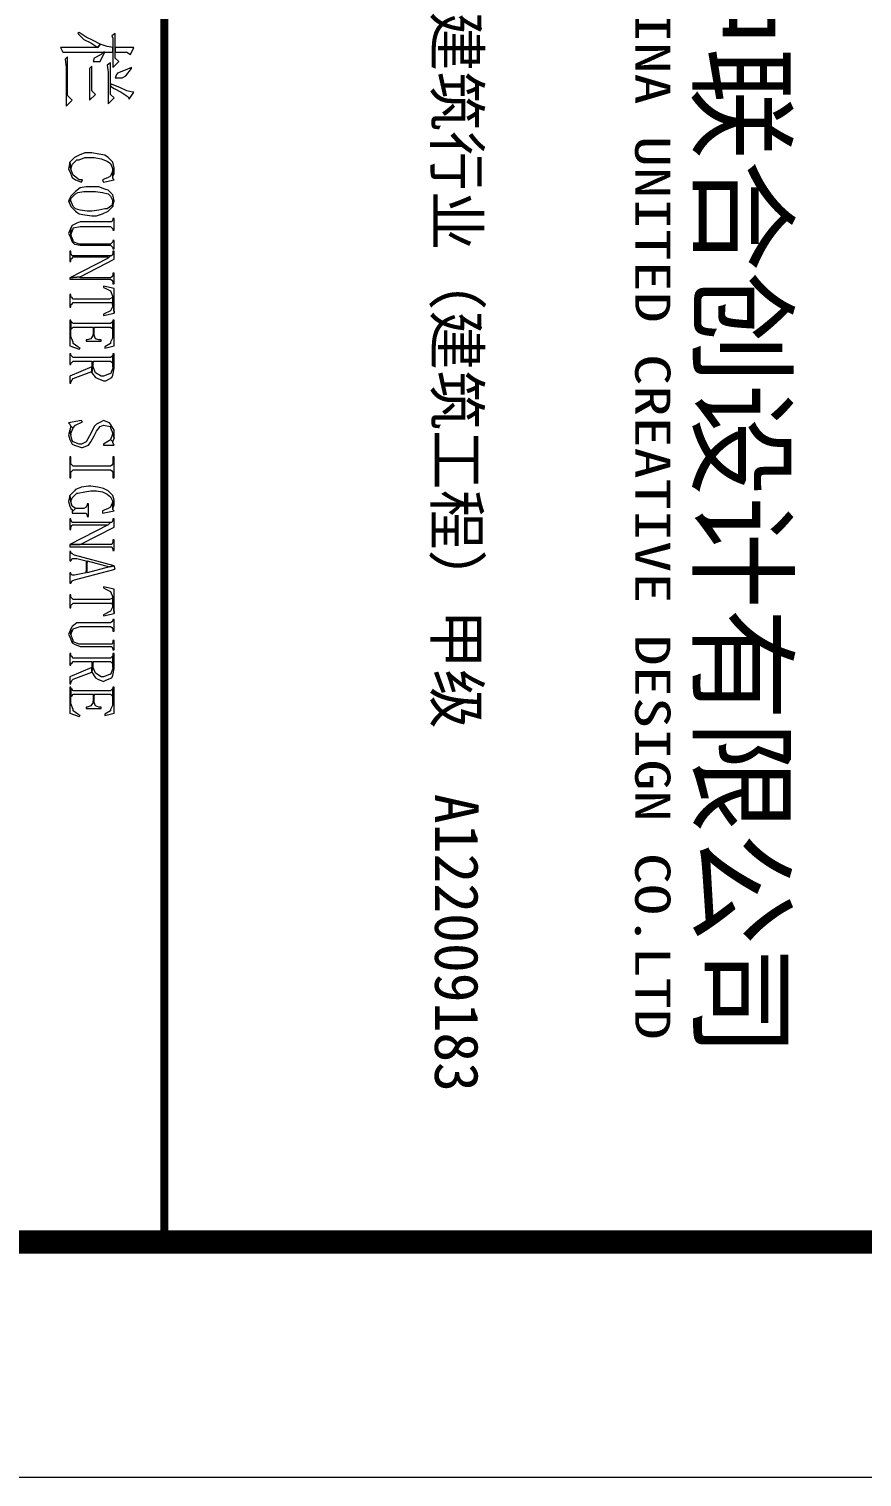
# Model space of a CAD drawing. Header units: millimetres. Extents: x 53009415 to 54059915, y 20499171 to 20796171.
# Drawn here: x 53812073 to 53829807, y 20499171 to 20529980 of the extents above; entities that cross this region are included whole.
import ezdxf

# ---------------------------------------------------------------- set-up
doc = ezdxf.new("R2010")
doc.units = ezdxf.units.MM
doc.header["$LTSCALE"] = 1000
doc.layers.add('PUB_TITLE', color=7, linetype='Continuous', lineweight=20)
doc.styles.add('宋体', font='')
doc.styles.get('宋体').set_extended_font_data('宋体')

# ---------------------------------------------------------------- blocks, each defined once
blk = doc.blocks.new('2015AACI_TQ_A2')
at = {"layer": 'PUB_TITLE'}
blk.add_lwpolyline([(-6000, 0), (0, 0), (0, 40000), (-6000, 40000)], close=True, dxfattribs=at)
at = {"layer": 'PUB_TITLE', "const_width": 35}
blk.add_lwpolyline([(-6000, 34007.9), (0, 34007.9)], dxfattribs=at)
at = {"layer": 'PUB_TITLE', "lineweight": 0}
for points in [[(-5082.4, 33878.7), (-5082.4, 33863.8), (-5082.4, 33829), (-5082.4, 33799.1), (-5062.5, 33799.1), (-5062.5, 33848.9), (-5052.6, 33863.8)], [(-4992.9, 33868.8), (-4997.9, 33868.8), (-4982.9, 33833.9), (-4973, 33809.1), (-4968, 33804.1), (-4953.1, 33799.1), (-4953.1, 33829), (-4963, 33843.9)], [(-4893.4, 33878.7), (-4893.4, 33873.7), (-4898.3, 33848.9), (-4913.3, 33819), (-4928.2, 33779.2), (-4918.2, 33779.2), (-4908.3, 33794.1), (-4893.4, 33824), (-4873.5, 33853.8), (-4863.5, 33858.8)], [(-5022.7, 33814), (-5037.7, 33799.1), (-5062.5, 33799.1), (-5082.4, 33799.1), (-5142.2, 33799.1), (-5132.2, 33784.2), (-5122.3, 33789.2), (-5082.4, 33789.2), (-5062.5, 33789.2), (-4997.9, 33789.2)], [(-5062.5, 33789.2), (-5082.4, 33789.2), (-5087.4, 33764.3), (-5097.4, 33734.4), (-5082.4, 33724.5), (-5082.4, 33694.6), (-5082.4, 33659.8), (-5082.4, 33624.9), (-5082.4, 33595.1), (-5082.4, 33565.2), (-5062.5, 33575.2), (-5062.5, 33580.2), (-5062.5, 33595.1), (-5062.5, 33620), (-5062.5, 33649.8), (-5062.5, 33694.6), (-5062.5, 33749.3), (-5062.5, 33754.3)], [(-4868.5, 33794.1), (-4883.4, 33779.2), (-4918.2, 33779.2), (-4928.2, 33779.2), (-5017.8, 33779.2), (-5007.8, 33764.3), (-4977.9, 33769.2), (-4843.6, 33769.2)], [(-4560, 33794.1), (-4569.9, 33794.1), (-4594.8, 33789.2), (-4614.7, 33769.2), (-4624.6, 33754.3), (-4629.6, 33729.4), (-4634.6, 33699.6), (-4634.6, 33669.7), (-4624.6, 33644.8), (-4614.7, 33624.9), (-4614.7, 33624.9), (-4594.8, 33605), (-4564.9, 33610), (-4584.8, 33615), (-4604.7, 33634.9), (-4604.7, 33644.8), (-4614.7, 33669.7), (-4614.7, 33699.6), (-4614.7, 33709.5), (-4609.7, 33739.4), (-4599.8, 33764.3), (-4589.8, 33779.2), (-4564.9, 33789.2), (-4535.1, 33789.2), (-4545, 33794.1)], [(-4520.1, 33794.1), (-4525.1, 33789.2), (-4535.1, 33789.2), (-4564.9, 33789.2), (-4560, 33789.2), (-4535.1, 33779.2), (-4530.1, 33769.2), (-4520.1, 33744.4), (-4510.2, 33749.3)], [(-4430.6, 33794.1), (-4430.6, 33794.1), (-4455.5, 33789.2), (-4475.4, 33769.2), (-4480.3, 33754.3), (-4490.3, 33729.4), (-4490.3, 33699.6), (-4490.3, 33674.7), (-4485.3, 33649.8), (-4470.4, 33629.9), (-4450.5, 33610), (-4430.6, 33600.1), (-4430.6, 33600.1), (-4430.6, 33610), (-4440.5, 33610), (-4460.4, 33629.9), (-4465.4, 33639.9), (-4470.4, 33664.7), (-4470.4, 33699.6), (-4470.4, 33714.5), (-4465.4, 33744.4), (-4460.4, 33769.2), (-4450.5, 33779.2), (-4430.6, 33789.2), (-4405.7, 33789.2)], [(-4405.7, 33789.2), (-4430.6, 33789.2), (-4410.7, 33784.2), (-4395.7, 33764.3), (-4395.7, 33754.3), (-4390.8, 33729.4), (-4385.8, 33699.6), (-4385.8, 33679.7), (-4390.8, 33649.8), (-4395.7, 33629.9), (-4405.7, 33620), (-4430.6, 33610), (-4430.6, 33600.1), (-4405.7, 33610), (-4385.8, 33629.9), (-4375.8, 33644.8), (-4370.9, 33669.7), (-4365.9, 33699.6), (-4365.9, 33719.5), (-4375.8, 33744.4), (-4385.8, 33769.2), (-4385.8, 33769.2)], [(-4306.2, 33794.1), (-4355.9, 33794.1), (-4355.9, 33789.2), (-4351, 33789.2), (-4341, 33784.2), (-4341, 33779.2), (-4341, 33649.8), (-4336, 33634.9), (-4326.1, 33615), (-4316.1, 33610), (-4286.3, 33610), (-4311.1, 33620), (-4316.1, 33620), (-4321.1, 33649.8), (-4321.1, 33779.2), (-4316.1, 33784.2), (-4311.1, 33789.2), (-4306.2, 33789.2)], [(-4226.6, 33794.1), (-4261.4, 33794.1), (-4261.4, 33789.2), (-4256.4, 33789.2), (-4251.4, 33784.2), (-4246.5, 33779.2), (-4246.5, 33649.8), (-4246.5, 33644.8), (-4256.4, 33620), (-4261.4, 33620), (-4286.3, 33610), (-4316.1, 33610), (-4291.2, 33600.1), (-4281.3, 33605), (-4256.4, 33615), (-4246.5, 33624.9), (-4241.5, 33649.8), (-4241.5, 33779.2), (-4236.5, 33784.2), (-4231.5, 33789.2), (-4226.6, 33789.2)], [(-4181.8, 33794.1), (-4216.6, 33794.1), (-4216.6, 33789.2), (-4206.6, 33789.2), (-4196.7, 33784.2), (-4196.7, 33779.2), (-4186.7, 33769.2), (-4102.1, 33605), (-4107.1, 33649.8)], [(-4196.7, 33779.2), (-4196.7, 33620), (-4196.7, 33615), (-4206.6, 33610), (-4216.6, 33610), (-4216.6, 33605), (-4171.8, 33605), (-4171.8, 33610), (-4181.8, 33610), (-4186.7, 33615), (-4191.7, 33620), (-4191.7, 33769.2), (-4186.7, 33769.2)], [(-4077.3, 33794.1), (-4122.1, 33794.1), (-4122.1, 33789.2), (-4112.1, 33789.2), (-4107.1, 33784.2), (-4102.1, 33779.2), (-4102.1, 33649.8), (-4107.1, 33649.8), (-4102.1, 33605), (-4097.2, 33605), (-4097.2, 33779.2), (-4092.2, 33784.2), (-4087.2, 33789.2), (-4077.3, 33789.2)], [(-3952.9, 33794.1), (-4057.4, 33794.1), (-4067.3, 33749.3), (-4062.3, 33749.3), (-4057.4, 33759.3), (-4047.4, 33779.2), (-4022.5, 33789.2)], [(-4022.5, 33789.2), (-4017.6, 33784.2), (-4012.6, 33774.2), (-4012.6, 33620), (-4017.6, 33615), (-4022.5, 33610), (-4032.5, 33610), (-4032.5, 33605), (-3977.7, 33605), (-3977.7, 33610), (-3987.7, 33610), (-3992.7, 33615), (-3997.6, 33620), (-3997.6, 33774.2), (-3997.6, 33784.2), (-3982.7, 33789.2)], [(-3952.9, 33794.1), (-4022.5, 33789.2), (-3982.7, 33789.2), (-3962.8, 33779.2), (-3962.8, 33779.2), (-3947.9, 33749.3), (-3942.9, 33749.3)], [(-3813.5, 33794.1), (-3923, 33794.1), (-3923, 33789.2), (-3918, 33789.2), (-3848.4, 33789.2), (-3828.5, 33779.2), (-3823.5, 33779.2), (-3808.6, 33754.3), (-3803.6, 33754.3)], [(-3918, 33789.2), (-3913.1, 33784.2), (-3908.1, 33779.2), (-3908.1, 33620), (-3913.1, 33615), (-3918, 33610), (-3883.2, 33610), (-3888.2, 33615), (-3893.1, 33620), (-3893.1, 33704.6), (-3858.3, 33704.6), (-3893.1, 33709.5), (-3893.1, 33779.2), (-3888.2, 33784.2), (-3883.2, 33789.2), (-3848.4, 33789.2)], [(-3719, 33794.1), (-3778.7, 33794.1), (-3778.7, 33789.2), (-3773.7, 33789.2), (-3724, 33789.2), (-3719, 33789.2), (-3694.1, 33779.2), (-3694.1, 33774.2), (-3684.2, 33749.3), (-3684.2, 33739.4), (-3699.1, 33714.5), (-3699.1, 33714.5), (-3724, 33704.6), (-3748.8, 33704.6), (-3699.1, 33699.6), (-3679.2, 33714.5), (-3674.2, 33724.5), (-3664.2, 33749.3), (-3664.2, 33759.3), (-3679.2, 33784.2), (-3689.1, 33789.2)], [(-3773.7, 33789.2), (-3768.7, 33784.2), (-3763.8, 33779.2), (-3763.8, 33620), (-3768.7, 33615), (-3773.7, 33610), (-3778.7, 33610), (-3778.7, 33605), (-3733.9, 33605), (-3733.9, 33610), (-3738.9, 33610), (-3743.9, 33615), (-3748.8, 33620), (-3748.8, 33699.6), (-3724, 33699.6), (-3704.1, 33699.6), (-3699.1, 33699.6), (-3748.8, 33704.6), (-3748.8, 33779.2), (-3743.9, 33784.2), (-3738.9, 33789.2), (-3724, 33789.2)], [(-3440.3, 33794.1), (-3455.2, 33794.1), (-3480.1, 33779.2), (-3485.1, 33774.2), (-3495.1, 33749.3), (-3490.1, 33739.4), (-3480.1, 33719.5), (-3470.2, 33709.5), (-3440.3, 33694.6), (-3430.4, 33689.6), (-3405.5, 33674.7), (-3395.5, 33654.8), (-3395.5, 33644.8), (-3405.5, 33620), (-3410.5, 33615), (-3435.3, 33610), (-3455.2, 33605), (-3435.3, 33600.1), (-3415.4, 33605), (-3395.5, 33615), (-3390.6, 33624.9), (-3380.6, 33654.8), (-3380.6, 33659.8), (-3390.6, 33684.7), (-3405.5, 33694.6), (-3430.4, 33709.5), (-3450.3, 33719.5), (-3470.2, 33734.4), (-3475.2, 33749.3), (-3470.2, 33779.2), (-3465.2, 33779.2), (-3440.3, 33789.2), (-3420.4, 33794.1)], [(-3420.4, 33794.1), (-3440.3, 33789.2), (-3440.3, 33789.2), (-3415.4, 33779.2), (-3405.5, 33789.2)], [(-3390.6, 33794.1), (-3400.5, 33789.2), (-3405.5, 33789.2), (-3415.4, 33779.2), (-3410.5, 33774.2), (-3395.5, 33749.3), (-3390.6, 33749.3)], [(-3251.2, 33794.1), (-3340.8, 33794.1), (-3340.8, 33789.2), (-3310.9, 33789.2), (-3306, 33784.2), (-3301, 33779.2), (-3301, 33620), (-3306, 33615), (-3310.9, 33610), (-3340.8, 33610), (-3340.8, 33605), (-3251.2, 33605), (-3251.2, 33610), (-3276.1, 33610), (-3281.1, 33615), (-3286.1, 33620), (-3286.1, 33779.2), (-3281.1, 33784.2), (-3276.1, 33789.2), (-3251.2, 33789.2)], [(-3151.7, 33794.1), (-3156.7, 33794.1), (-3176.6, 33789.2), (-3196.5, 33769.2), (-3206.4, 33749.3), (-3211.4, 33724.5), (-3216.4, 33694.6), (-3216.4, 33684.7), (-3211.4, 33654.8), (-3201.5, 33629.9), (-3196.5, 33624.9), (-3176.6, 33605), (-3151.7, 33610), (-3166.6, 33615), (-3186.5, 33634.9), (-3186.5, 33639.9), (-3191.5, 33669.7), (-3196.5, 33694.6), (-3196.5, 33719.5), (-3191.5, 33744.4), (-3181.6, 33764.3), (-3171.6, 33779.2), (-3151.7, 33789.2), (-3121.8, 33789.2), (-3136.8, 33794.1)], [(-3111.9, 33794.1), (-3116.9, 33789.2), (-3121.8, 33789.2), (-3151.7, 33789.2), (-3151.7, 33789.2), (-3126.8, 33779.2), (-3121.8, 33769.2), (-3111.9, 33744.4), (-3101.9, 33744.4)], [(-3042.2, 33794.1), (-3077.1, 33794.1), (-3077.1, 33789.2), (-3072.1, 33789.2), (-3062.1, 33784.2), (-3062.1, 33779.2), (-3052.2, 33769.2), (-2967.6, 33605), (-2967.6, 33649.8)], [(-3062.1, 33779.2), (-3062.1, 33620), (-3062.1, 33615), (-3072.1, 33610), (-3077.1, 33610), (-3077.1, 33605), (-3032.3, 33605), (-3032.3, 33610), (-3042.2, 33610), (-3052.2, 33615), (-3052.2, 33620), (-3052.2, 33769.2), (-3052.2, 33769.2)], [(-2942.7, 33794.1), (-2987.5, 33794.1), (-2987.5, 33789.2), (-2977.5, 33789.2), (-2967.6, 33784.2), (-2967.6, 33779.2), (-2967.6, 33649.8), (-2967.6, 33649.8), (-2967.6, 33605), (-2957.6, 33605), (-2957.6, 33779.2), (-2957.6, 33784.2), (-2947.7, 33789.2), (-2942.7, 33789.2)], [(-2878, 33794.1), (-2922.8, 33624.9), (-2927.8, 33615), (-2932.8, 33610), (-2937.7, 33610), (-2937.7, 33605), (-2897.9, 33605), (-2897.9, 33610), (-2897.9, 33610), (-2907.9, 33615), (-2907.9, 33634.9), (-2897.9, 33674.7), (-2848.2, 33674.7), (-2897.9, 33679.7), (-2873, 33774.2), (-2873, 33774.2)], [(-2863.1, 33799.1), (-2878, 33794.1), (-2873, 33774.2), (-2848.2, 33679.7), (-2897.9, 33679.7), (-2848.2, 33674.7), (-2838.2, 33624.9), (-2838.2, 33615), (-2843.2, 33610), (-2848.2, 33610), (-2848.2, 33605), (-2803.4, 33605), (-2803.4, 33610), (-2803.4, 33610), (-2813.3, 33615), (-2818.3, 33624.9)], [(-2674, 33794.1), (-2778.5, 33794.1), (-2788.4, 33749.3), (-2783.5, 33749.3), (-2778.5, 33759.3), (-2768.5, 33779.2), (-2743.7, 33789.2)], [(-2743.7, 33789.2), (-2738.7, 33784.2), (-2733.7, 33774.2), (-2733.7, 33620), (-2738.7, 33615), (-2743.7, 33610), (-2753.6, 33610), (-2753.6, 33605), (-2698.9, 33605), (-2698.9, 33610), (-2708.8, 33610), (-2713.8, 33615), (-2718.8, 33620), (-2718.8, 33774.2), (-2718.8, 33784.2), (-2703.8, 33789.2)], [(-2674, 33794.1), (-2743.7, 33789.2), (-2703.8, 33789.2), (-2683.9, 33779.2), (-2683.9, 33779.2), (-2669, 33749.3), (-2664, 33749.3)], [(-2599.4, 33794.1), (-2649.1, 33794.1), (-2649.1, 33789.2), (-2644.1, 33789.2), (-2639.2, 33784.2), (-2634.2, 33779.2), (-2634.2, 33649.8), (-2634.2, 33634.9), (-2619.3, 33615), (-2609.3, 33610), (-2584.4, 33610), (-2609.3, 33620), (-2609.3, 33620), (-2619.3, 33649.8), (-2619.3, 33779.2), (-2614.3, 33784.2), (-2609.3, 33789.2), (-2599.4, 33789.2)], [(-2519.7, 33794.1), (-2559.5, 33794.1), (-2559.5, 33789.2), (-2549.6, 33789.2), (-2544.6, 33784.2), (-2544.6, 33779.2), (-2544.6, 33649.8), (-2544.6, 33644.8), (-2554.6, 33620), (-2559.5, 33620), (-2584.4, 33610), (-2609.3, 33610), (-2584.4, 33600.1), (-2574.5, 33605), (-2549.6, 33615), (-2544.6, 33624.9), (-2534.7, 33649.8), (-2534.7, 33779.2), (-2534.7, 33784.2), (-2524.7, 33789.2), (-2519.7, 33789.2)], [(-2440.1, 33794.1), (-2504.8, 33794.1), (-2504.8, 33789.2), (-2494.9, 33789.2), (-2445.1, 33789.2), (-2440.1, 33789.2), (-2415.2, 33779.2), (-2415.2, 33774.2), (-2405.3, 33749.3), (-2405.3, 33739.4), (-2420.2, 33714.5), (-2420.2, 33714.5), (-2445.1, 33704.6), (-2470, 33704.6), (-2425.2, 33699.6), (-2400.3, 33714.5), (-2395.3, 33724.5), (-2385.4, 33749.3), (-2390.4, 33759.3), (-2400.3, 33784.2), (-2410.3, 33789.2)], [(-2494.9, 33789.2), (-2489.9, 33784.2), (-2484.9, 33779.2), (-2484.9, 33620), (-2489.9, 33615), (-2494.9, 33610), (-2504.8, 33610), (-2504.8, 33605), (-2455, 33605), (-2455, 33610), (-2460, 33610), (-2465, 33615), (-2470, 33620), (-2470, 33699.6), (-2445.1, 33699.6), (-2425.2, 33699.6), (-2425.2, 33699.6), (-2470, 33704.6), (-2470, 33779.2), (-2465, 33784.2), (-2460, 33789.2), (-2445.1, 33789.2)], [(-2251, 33794.1), (-2360.5, 33794.1), (-2360.5, 33789.2), (-2355.5, 33789.2), (-2285.9, 33789.2), (-2265.9, 33779.2), (-2261, 33779.2), (-2246, 33754.3), (-2241.1, 33754.3)], [(-2355.5, 33789.2), (-2350.5, 33784.2), (-2345.6, 33779.2), (-2345.6, 33620), (-2350.5, 33615), (-2355.5, 33610), (-2320.7, 33610), (-2325.7, 33615), (-2330.6, 33620), (-2330.6, 33704.6), (-2295.8, 33704.6), (-2330.6, 33709.5), (-2330.6, 33779.2), (-2325.7, 33784.2), (-2320.7, 33789.2), (-2285.9, 33789.2)], [(-5097.4, 33734.4), (-5112.3, 33704.6), (-5127.2, 33674.7), (-5147.1, 33644.8), (-5142.2, 33639.9), (-5137.2, 33644.8), (-5117.3, 33664.7), (-5102.4, 33694.6), (-5082.4, 33724.5)], [(-5062.5, 33754.3), (-5062.5, 33749.3), (-5052.6, 33739.4), (-5037.7, 33709.5), (-5022.7, 33704.6), (-5022.7, 33734.4), (-5032.7, 33739.4)], [(-4883.4, 33714.5), (-4898.3, 33699.6), (-5002.8, 33699.6), (-4992.9, 33689.6), (-4982.9, 33689.6), (-4858.5, 33689.6)], [(-3833.4, 33739.4), (-3838.4, 33739.4), (-3838.4, 33729.4), (-3843.4, 33714.5), (-3858.3, 33709.5), (-3893.1, 33709.5), (-3858.3, 33704.6), (-3843.4, 33694.6), (-3838.4, 33679.7), (-3838.4, 33674.7), (-3833.4, 33674.7)], [(-2270.9, 33739.4), (-2275.9, 33739.4), (-2275.9, 33729.4), (-2280.9, 33714.5), (-2295.8, 33709.5), (-2330.6, 33709.5), (-2295.8, 33704.6), (-2280.9, 33694.6), (-2275.9, 33679.7), (-2275.9, 33674.7), (-2270.9, 33674.7)], [(-4520.1, 33659.8), (-4520.1, 33644.8), (-4535.1, 33624.9), (-4540, 33620), (-4564.9, 33610), (-4594.8, 33605), (-4564.9, 33600.1), (-4555, 33605), (-4530.1, 33615), (-4520.1, 33629.9), (-4510.2, 33654.8)], [(-3803.6, 33649.8), (-3808.6, 33639.9), (-3823.5, 33620), (-3828.5, 33620), (-3853.3, 33610), (-3883.2, 33610), (-3918, 33610), (-3923, 33610), (-3923, 33605), (-3813.5, 33605), (-3798.6, 33644.8)], [(-3704.1, 33699.6), (-3724, 33699.6), (-3684.2, 33605), (-3654.3, 33605), (-3654.3, 33610), (-3659.3, 33610), (-3669.2, 33615), (-3674.2, 33620)], [(-3490.1, 33659.8), (-3495.1, 33654.8), (-3485.1, 33600.1), (-3480.1, 33605), (-3470.2, 33610), (-3465.2, 33620), (-3475.2, 33629.9)], [(-3087, 33684.7), (-3141.8, 33684.7), (-3141.8, 33679.7), (-3136.8, 33679.7), (-3126.8, 33674.7), (-3121.8, 33664.7), (-3121.8, 33629.9), (-3106.9, 33615), (-3101.9, 33615), (-3101.9, 33669.7), (-3101.9, 33674.7), (-3092, 33679.7), (-3087, 33679.7)], [(-2425.2, 33699.6), (-2445.1, 33699.6), (-2405.3, 33605), (-2375.4, 33605), (-2375.4, 33610), (-2380.4, 33610), (-2390.4, 33615), (-2395.3, 33620)], [(-2241.1, 33649.8), (-2246, 33639.9), (-2261, 33620), (-2265.9, 33620), (-2290.8, 33610), (-2320.7, 33610), (-2355.5, 33610), (-2360.5, 33610), (-2360.5, 33605), (-2251, 33605), (-2236.1, 33644.8)], [(-4858.5, 33615), (-4878.4, 33595.1), (-5042.6, 33595.1), (-5032.7, 33585.1), (-4997.9, 33590.1), (-4833.6, 33590.1)], [(-3465.2, 33620), (-3470.2, 33610), (-3455.2, 33605), (-3435.3, 33610), (-3440.3, 33610)], [(-3121.8, 33629.9), (-3131.8, 33615), (-3151.7, 33610), (-3176.6, 33605), (-3151.7, 33600.1), (-3131.8, 33605), (-3121.8, 33610), (-3116.9, 33615), (-3106.9, 33615)]]:
    blk.add_lwpolyline(points, close=True, dxfattribs=at)
at = {"layer": 'PUB_TITLE', "style": '宋体'}
for s, height, p in [('中联合创设计有限公司', 350, (-5561.2, 36293.7)), ('建筑行业（建筑工程）甲级', 186.523, (-5236.6, 35160.1)), ('A122009183', 186.52, (-1907.2, 35160.1))]:
    blk.add_text(s, height=height, dxfattribs=at).set_placement(p)
at = {"layer": 'PUB_TITLE', "style": '宋体', "width": 1.3}
blk.add_text('CHINA UNITED CREATIVE DESIGN CO.LTD', height=150, dxfattribs=at).set_placement((-5503, 36012.5))

msp = doc.modelspace()

# ---------------------------------------------------------------- linework, layer by layer
at = {"layer": 'PUB_TITLE'}
msp.add_lwpolyline([(53639915.383, 20796170.783), (53639915.383, 20499170.783), (53849915.383, 20499170.783), (53849915.383, 20796170.783)], close=True, dxfattribs=at)
at = {"layer": 'PUB_TITLE', "const_width": 500}
msp.add_lwpolyline([(53644915.383, 20783670.783), (53644915.383, 20504170.783), (53844915.383, 20504170.783), (53844915.383, 20783670.783)], close=True, dxfattribs=at)

# ---------------------------------------------------------------- block references
at = {"layer": 'PUB_TITLE', "xscale": 5, "yscale": 5, "zscale": 5, "rotation": 270}
msp.add_blockref('2015AACI_TQ_A2', (53644915.383, 20504170.783), dxfattribs=at)

doc.saveas('drawing.dxf')
